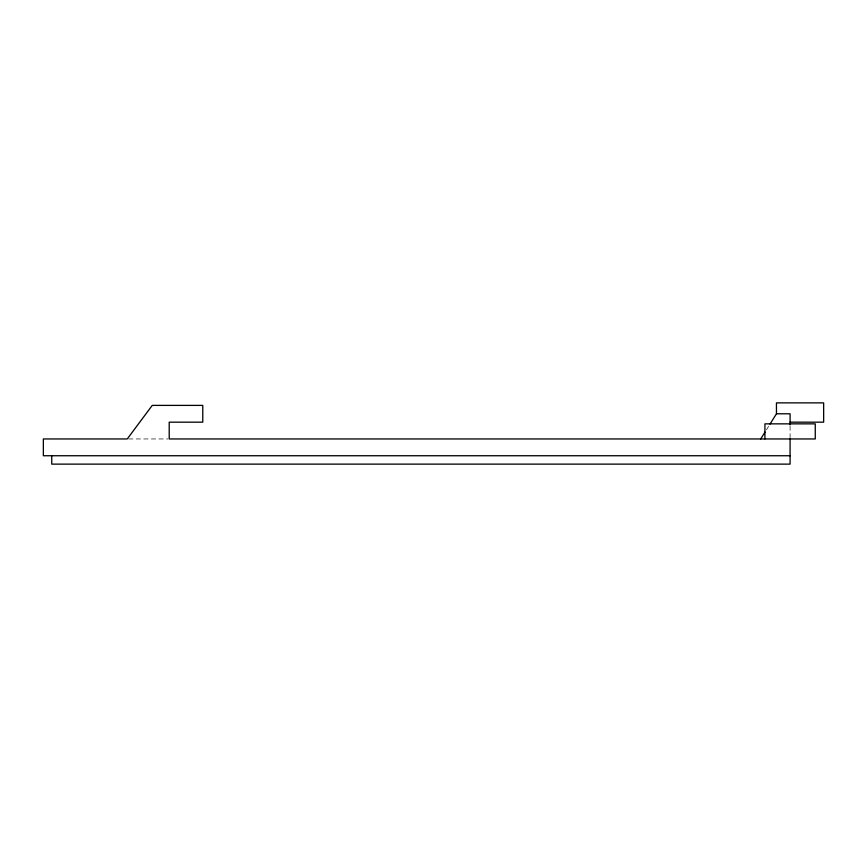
<?xml version="1.0" encoding="UTF-8"?>
<svg xmlns="http://www.w3.org/2000/svg" width="867" height="867" viewBox="0 0 867 867"><rect width="100%" height="100%" fill="white"/><g stroke="black" fill="none" stroke-linecap="round" stroke-linejoin="round"><path stroke-width="0.65" stroke-dasharray="4.33 3.25" d="M766.439 429.804L768.585 426.369M128.609 438.951L167.851 438.951M790.086 426.044L790.086 437.662"/><path stroke-width="1.3" d="M760.727 438.951L765.008 432.091M770.015 424.082L776.453 413.787L776.453 402.873L823.65 402.873L823.65 422.175L790.086 422.175M776.453 413.787L790.086 413.787L790.086 424.754M790.086 455.739L43.35 455.739L43.35 438.951L127.254 438.951L152.256 405.388L202.77 405.388L202.77 422.175L169.206 422.175L169.206 438.951L815.262 438.951L815.262 423.855L764.922 423.855L764.922 438.951M790.086 438.951L790.086 464.127L51.738 464.127L51.738 455.739"/></g></svg>
